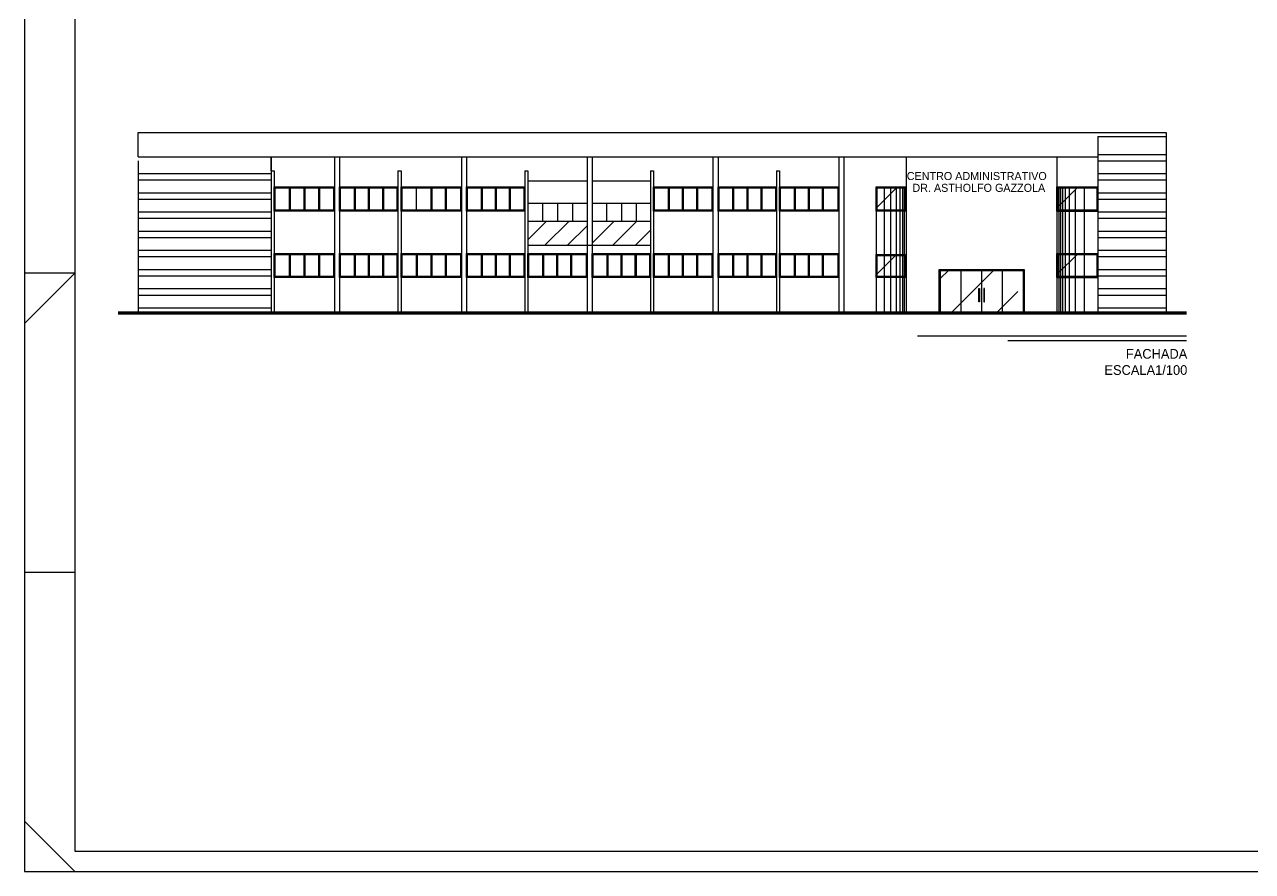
# Model space of a CAD drawing. Header units: inches. Extents: x 1211 to 1586, y 4594 to 4984.
# Drawn here: x 1416.6 to 1477.6, y 4703.2 to 4745.2 of the extents above; entities that cross this region are included whole.
import ezdxf

# ---------------------------------------------------------------- set-up
doc = ezdxf.new("R2010")
doc.units = ezdxf.units.IN
doc.header["$MEASUREMENT"] = 0
for name, color, linetype in [('.5', 5, 'Continuous'), ('0.1', 1, 'Continuous'), ('0.4', 8, 'Continuous'), ('0.8', 8, 'Continuous'), ('02', 2, 'Continuous'), ('1', 1, 'Continuous'), ('COTAS', 8, 'Continuous'), ('S2MARGF', 4, 'Continuous'), ('S2MARGG', 13, 'Continuous')]:
    doc.layers.add(name, color=color, linetype=linetype)
pattern_1 = [(0, (-820.2088, 4298.7131), (3e-16, 0.9525), []), (0, (-819.8913, 4298.3956), (3e-16, 0.9525), [])]
pattern_2 = [(45, (-820.2088, 4299.113), (-2.245064, 2.245064), []), (45, (-817.9637, 4299.113), (-2.245064, 2.245064), [3.96875, -0.79375, 0, -0.79375])]
pattern_3 = [(45, (-820.2088, 4302.413), (-2.245064, 2.245064), []), (45, (-817.9637, 4302.413), (-2.245064, 2.245064), [3.96875, -0.79375, 0, -0.79375])]

msp = doc.modelspace()

# ---------------------------------------------------------------- hatches: boundary and pattern name
at = {"layer": '0.4'}
h = msp.add_hatch(dxfattribs=at)
h.set_pattern_fill('ANSI32', color=256, scale=0.1, angle=315)
h.set_pattern_definition(pattern_1)
h.paths.add_polyline_path([(1469.9323, 4733.8532), (1469.9323, 4730.9532), (1473.3323, 4730.9532), (1473.3323, 4734.0532), (1473.3323, 4739.2532), (1469.9323, 4739.2532)])
h = msp.add_hatch(dxfattribs=at)
h.set_pattern_fill('ANSI32', color=256, scale=0.1, angle=315)
h.set_pattern_definition(pattern_1)
h.paths.add_polyline_path([(1428.8623, 4737.7532), (1428.8623, 4738.2532), (1422.2623, 4738.2532), (1422.2623, 4733.8532), (1422.2623, 4730.9532), (1428.8623, 4730.9532), (1428.8623, 4734.0532)])
at = {"layer": '0.8'}
h = msp.add_hatch(dxfattribs=at)
h.set_pattern_fill('ANSI35', color=256, scale=0.5)
h.set_pattern_definition(pattern_3)
h.paths.add_polyline_path([(1460.3623, 4737.1032), (1458.9623, 4737.1032), (1458.9623, 4736.0032), (1460.3623, 4736.0032)])
h = msp.add_hatch(dxfattribs=at)
h.set_pattern_fill('ANSI35', color=256, scale=0.5)
h.set_pattern_definition(pattern_3)
h.paths.add_polyline_path([(1467.9871, 4737.3032), (1467.9523, 4737.3032), (1467.9523, 4736.0032), (1467.9871, 4736.0032)])
h.paths.add_polyline_path([(1468.0743, 4737.3032), (1467.9871, 4737.3032), (1467.9871, 4736.0032), (1468.0743, 4736.0032)])
h.paths.add_polyline_path([(1468.1692, 4737.3032), (1468.0743, 4737.3032), (1468.0743, 4736.0032), (1468.1692, 4736.0032)])
h.paths.add_polyline_path([(1468.3051, 4737.3032), (1468.1692, 4737.3032), (1468.1692, 4736.0032), (1468.3051, 4736.0032)])
h.paths.add_polyline_path([(1468.5001, 4737.3032), (1468.3051, 4737.3032), (1468.3051, 4736.0032), (1468.5001, 4736.0032)])
h.paths.add_polyline_path([(1468.8053, 4737.3032), (1468.5001, 4737.3032), (1468.5001, 4736.0032), (1468.8053, 4736.0032)])
h.paths.add_polyline_path([(1469.8823, 4737.3032), (1469.2568, 4737.3032), (1469.2568, 4736.0032), (1469.8823, 4736.0032)])
h.paths.add_polyline_path([(1469.2568, 4737.1032), (1468.8053, 4737.1032), (1468.8053, 4736.0032), (1469.2568, 4736.0032)])
h = msp.add_hatch(dxfattribs=at)
h.set_pattern_fill('ANSI35', color=256, scale=0.5)
h.set_pattern_definition(pattern_2)
h.paths.add_polyline_path([(1467.9871, 4734.0032), (1467.9523, 4734.0032), (1467.9523, 4732.7032), (1467.9871, 4732.7032)])
h.paths.add_polyline_path([(1468.0743, 4734.0032), (1467.9871, 4734.0032), (1467.9871, 4732.7032), (1468.0743, 4732.7032)])
h.paths.add_polyline_path([(1468.1692, 4734.0032), (1468.0743, 4734.0032), (1468.0743, 4732.7032), (1468.1692, 4732.7032)])
h.paths.add_polyline_path([(1468.3051, 4734.0032), (1468.1692, 4734.0032), (1468.1692, 4732.7032), (1468.3051, 4732.7032)])
h.paths.add_polyline_path([(1468.5001, 4734.0032), (1468.3051, 4734.0032), (1468.3051, 4732.7032), (1468.5001, 4732.7032)])
h.paths.add_polyline_path([(1468.8053, 4734.0032), (1468.5001, 4734.0032), (1468.5001, 4732.7032), (1468.8053, 4732.7032)])
h.paths.add_polyline_path([(1469.8823, 4734.0032), (1469.2568, 4734.0032), (1469.2568, 4732.7032), (1469.8823, 4732.7032)])
h.paths.add_polyline_path([(1469.2568, 4733.8032), (1468.8053, 4733.8032), (1468.8053, 4732.7032), (1469.2568, 4732.7032)])
h = msp.add_hatch(dxfattribs=at)
h.set_pattern_fill('ANSI35', color=256, scale=0.5)
h.set_pattern_definition(pattern_2)
h.paths.add_polyline_path([(1460.3623, 4733.7532), (1458.9623, 4733.7532), (1458.9623, 4732.7032), (1460.3623, 4732.7032)])
h = msp.add_hatch(dxfattribs=at)
h.set_pattern_fill('ANSI35', color=256, scale=0.5)
h.set_pattern_definition([(45, (-819.5226, 4298.663), (-2.245064, 2.245064), []), (45, (-817.2775, 4298.663), (-2.245064, 2.245064), [3.96875, -0.79375, 0, -0.79375])])
h.paths.add_polyline_path([(1463.1277, 4733.0032), (1462.0985, 4733.0032), (1462.0985, 4730.9032), (1463.1277, 4730.9032)])
h.paths.add_polyline_path([(1464.1569, 4733.0032), (1463.1277, 4733.0032), (1463.1277, 4730.9032), (1464.1569, 4730.9032)])
h.paths.add_polyline_path([(1464.0193, 4732.115), (1464.0479, 4732.115), (1464.0479, 4731.4531), (1464.0193, 4731.4531)], flags=16)
h.paths.add_polyline_path([(1465.1862, 4733.0032), (1464.1569, 4733.0032), (1464.1569, 4730.9032), (1465.1862, 4730.9032)])
h.paths.add_polyline_path([(1464.2946, 4731.4531), (1464.266, 4731.4531), (1464.266, 4732.115), (1464.2946, 4732.115)], flags=16)
h.paths.add_polyline_path([(1466.2154, 4733.0032), (1465.1862, 4733.0032), (1465.1862, 4730.9032), (1466.2154, 4730.9032)])
at = {"layer": 'COTAS'}
h = msp.add_hatch(dxfattribs=at)
h.set_pattern_fill('ANSI31', color=256, scale=0.25, style=0)
h.set_pattern_definition([(45, (-1196.698, 3802.4613), (-0.561266, 0.561266), [])])
h.paths.add_polyline_path([(1436.1311, 4772.3434), (1432.8626, 4772.3434), (1432.8626, 4769.8165), (1436.1311, 4769.8165)])
h.paths.add_polyline_path([(1432.5626, 4772.3434), (1429.2941, 4772.3434), (1429.2941, 4769.8165), (1432.5626, 4769.8165)])
h.paths.add_polyline_path([(1444.5623, 4735.4532), (1441.6123, 4735.4532), (1441.6123, 4734.2532), (1444.5623, 4734.2532)])
h.paths.add_polyline_path([(1447.7123, 4735.4532), (1444.8123, 4735.4532), (1444.8123, 4734.2532), (1447.7123, 4734.2532)])
h.paths.add_polyline_path([(1452.0572, 4774.8165), (1449.1572, 4774.8165), (1449.1572, 4773.6165), (1452.0572, 4773.6165)])
h.paths.add_polyline_path([(1455.2572, 4774.8165), (1452.3072, 4774.8165), (1452.3072, 4773.6165), (1455.2572, 4773.6165)])

# ---------------------------------------------------------------- linework, layer by layer
at = {"layer": '.5'}
for p, q in [((1469.9323, 4739.6532, 0), (1473.3323, 4739.6532, 0)), ((1469.9323, 4739.6532, 0), (1469.9323, 4733.8532, 0)), ((1473.3323, 4739.6532, 0), (1473.3323, 4733.8532, 0)), ((1422.2623, 4738.6532, 0), (1469.9323, 4738.6532, 0)), ((1422.2623, 4738.4532, 0), (1422.2623, 4733.8532, 0)), ((1428.8623, 4738.6532, 0), (1428.8623, 4733.8532, 0)), ((1428.8623, 4737.9532, 0), (1428.8623, 4738.6532, 0)), ((1460.4123, 4738.6532, 0), (1460.4123, 4733.8532, 0)), ((1467.9023, 4738.6532, 0), (1467.9023, 4733.8532, 0)), ((1428.8623, 4737.9532, 0), (1429.0123, 4737.9532, 0)), ((1429.0123, 4737.9532, 0), (1429.0123, 4733.8532, 0)), ((1435.1623, 4737.9532, 0), (1435.1623, 4733.8532, 0)), ((1435.1623, 4737.9532, 0), (1435.3123, 4737.9532, 0)), ((1435.3123, 4737.9532, 0), (1435.3123, 4733.8532, 0)), ((1441.4623, 4737.9532, 0), (1441.4623, 4733.8532, 0)), ((1441.4623, 4737.9532, 0), (1441.6123, 4737.9532, 0)), ((1441.6123, 4737.9532, 0), (1441.6123, 4733.8532, 0)), ((1447.7123, 4737.9532, 0), (1447.7123, 4733.8532, 0)), ((1447.7123, 4737.9532, 0), (1447.8623, 4737.9532, 0)), ((1447.8623, 4737.9532, 0), (1447.8623, 4733.8532, 0)), ((1453.9623, 4737.9532, 0), (1453.9623, 4733.8532, 0)), ((1453.9623, 4737.9532, 0), (1454.1123, 4737.9532, 0)), ((1454.1123, 4737.9532, 0), (1454.1123, 4733.8532, 0)), ((1441.6123, 4737.4532, 0), (1444.5623, 4737.4532, 0)), ((1444.8123, 4737.4532, 0), (1447.7123, 4737.4532, 0)), ((1458.9123, 4737.1532, 0), (1460.4123, 4737.1532, 0)), ((1467.9023, 4737.1532, 0), (1469.9323, 4737.1532, 0)), ((1458.9123, 4736.7532, 0), (1458.9123, 4733.8532, 0)), ((1441.6123, 4735.4532, 0), (1444.5623, 4735.4532, 0)), ((1444.8123, 4735.4532, 0), (1447.7123, 4735.4532, 0)), ((1422.2623, 4734.0532, 0), (1422.2623, 4730.9532, 0)), ((1428.8623, 4734.0532, 0), (1428.8623, 4730.9532, 0)), ((1429.0123, 4734.0532, 0), (1429.0123, 4730.9532, 0)), ((1435.1623, 4734.0532, 0), (1435.1623, 4730.9532, 0)), ((1435.3123, 4734.0532, 0), (1435.3123, 4730.9532, 0)), ((1441.4623, 4734.0532, 0), (1441.4623, 4730.9532, 0)), ((1441.6123, 4734.2532, 0), (1447.7123, 4734.2532, 0)), ((1441.6123, 4734.0532, 0), (1441.6123, 4730.9532, 0)), ((1447.7123, 4734.0532, 0), (1447.7123, 4730.9532, 0)), ((1447.8623, 4734.0532, 0), (1447.8623, 4730.9532, 0)), ((1453.9623, 4734.0532, 0), (1453.9623, 4730.9532, 0)), ((1454.1123, 4734.0532, 0), (1454.1123, 4730.9532, 0)), ((1458.9123, 4734.0532, 0), (1458.9123, 4730.9532, 0)), ((1460.4123, 4734.0532, 0), (1460.4123, 4730.9532, 0)), ((1467.9023, 4734.0532, 0), (1467.9023, 4730.9532, 0)), ((1469.9323, 4734.0532, 0), (1469.9323, 4730.9532, 0)), ((1473.3323, 4734.0532, 0), (1473.3323, 4730.9532, 0)), ((1421.2623, 4730.9532, 0), (1474.3323, 4730.9532, 0))]:
    msp.add_line(p, q, dxfattribs=at)
for p, q in [((1421.2623, 4730.9032, 0), (1474.3323, 4730.9032, 0)), ((1421.2623, 4730.8532, 0), (1474.3323, 4730.8532, 0))]:
    msp.add_line(p, q)
at = {"layer": '0.1'}
for p, q in [((1429.0123, 4737.1532, 0), (1432.0123, 4737.1532, 0)), ((1429.0123, 4735.9532, 0), (1429.0123, 4737.1532, 0)), ((1429.0623, 4736.0032, 0), (1429.0623, 4737.1032, 0)), ((1429.0623, 4737.1032, 0), (1429.7623, 4737.1032, 0)), ((1429.7623, 4737.1032, 0), (1429.7623, 4736.0032, 0)), ((1429.8123, 4737.1032, 0), (1429.8123, 4736.0032, 0)), ((1430.4873, 4737.1032, 0), (1430.4873, 4736.0032, 0)), ((1430.5373, 4737.1032, 0), (1430.5373, 4736.0032, 0)), ((1431.2123, 4737.1032, 0), (1431.2123, 4736.0032, 0)), ((1431.2623, 4737.1032, 0), (1431.9623, 4737.1032, 0)), ((1431.2623, 4737.1032, 0), (1431.2623, 4736.0032, 0)), ((1431.9623, 4737.1032, 0), (1431.9623, 4736.0032, 0)), ((1432.0123, 4737.1532, 0), (1432.0123, 4735.9532, 0)), ((1432.2623, 4737.1532, 0), (1435.1623, 4737.1532, 0)), ((1432.2623, 4735.9532, 0), (1432.2623, 4737.1532, 0)), ((1432.3123, 4736.0032, 0), (1432.3123, 4737.1032, 0)), ((1432.3123, 4737.1032, 0), (1432.9873, 4737.1032, 0)), ((1432.9873, 4737.1073, 0), (1432.9873, 4736.0032, 0)), ((1433.0373, 4737.1032, 0), (1433.0373, 4736.0032, 0)), ((1433.6873, 4737.1032, 0), (1433.6873, 4736.0032, 0)), ((1433.7373, 4737.1032, 0), (1433.7373, 4736.0032, 0)), ((1434.3873, 4737.1032, 0), (1434.3873, 4736.0032, 0)), ((1434.4373, 4737.1032, 0), (1435.1123, 4737.1032, 0)), ((1434.4373, 4737.1032, 0), (1434.4373, 4736.0032, 0)), ((1435.1123, 4737.1032, 0), (1435.1123, 4736.0032, 0)), ((1435.1623, 4737.1532, 0), (1435.1623, 4735.9532, 0)), ((1435.3123, 4737.1532, 0), (1438.3123, 4737.1532, 0)), ((1435.3123, 4735.9532, 0), (1435.3123, 4737.1532, 0)), ((1435.3623, 4736.0032, 0), (1435.3623, 4737.1032, 0)), ((1435.3623, 4737.1032, 0), (1436.0623, 4737.1032, 0)), ((1436.0623, 4737.1032, 0), (1436.0623, 4736.0032, 0)), ((1436.7873, 4737.1032, 0), (1436.7873, 4736.0032, 0)), ((1436.8373, 4737.1032, 0), (1436.8373, 4736.0032, 0)), ((1437.5123, 4737.1032, 0), (1437.5123, 4736.0032, 0)), ((1437.5623, 4737.1032, 0), (1438.2623, 4737.1032, 0)), ((1437.5623, 4737.1032, 0), (1437.5623, 4736.0032, 0)), ((1438.2623, 4737.1032, 0), (1438.2623, 4736.0032, 0)), ((1438.3123, 4737.1532, 0), (1438.3123, 4735.9532, 0)), ((1438.5623, 4737.1532, 0), (1441.4623, 4737.1532, 0)), ((1438.5623, 4735.9532, 0), (1438.5623, 4737.1532, 0)), ((1438.6123, 4736.0032, 0), (1438.6123, 4737.1032, 0)), ((1438.6123, 4737.1032, 0), (1439.2873, 4737.1032, 0)), ((1439.2873, 4737.1032, 0), (1439.2873, 4736.0032, 0)), ((1439.3373, 4737.1032, 0), (1439.3373, 4736.0032, 0)), ((1439.9873, 4737.1032, 0), (1439.9873, 4736.0032, 0)), ((1440.0373, 4737.1032, 0), (1440.0373, 4736.0032, 0)), ((1440.6873, 4737.1032, 0), (1440.6873, 4736.0032, 0)), ((1440.7373, 4737.1032, 0), (1441.4123, 4737.1032, 0)), ((1440.7373, 4737.1032, 0), (1440.7373, 4736.0032, 0)), ((1441.4123, 4737.1032, 0), (1441.4123, 4736.0032, 0)), ((1441.4623, 4737.1532, 0), (1441.4623, 4735.9532, 0)), ((1447.8623, 4737.1532, 0), (1450.8123, 4737.1532, 0)), ((1447.8623, 4735.9532, 0), (1447.8623, 4737.1532, 0)), ((1447.9123, 4736.0032, 0), (1447.9123, 4737.1032, 0)), ((1447.9123, 4737.1032, 0), (1448.5873, 4737.1032, 0)), ((1448.5873, 4737.1073, 0), (1448.5873, 4736.0032, 0)), ((1448.6373, 4737.1032, 0), (1448.6373, 4736.0032, 0)), ((1449.2873, 4737.1032, 0), (1449.2873, 4736.0032, 0)), ((1449.3373, 4737.1032, 0), (1449.3373, 4736.0032, 0)), ((1449.9873, 4737.1032, 0), (1449.9873, 4736.0032, 0)), ((1450.0373, 4737.1032, 0), (1450.7623, 4737.1032, 0)), ((1450.0373, 4737.1032, 0), (1450.0373, 4736.0032, 0)), ((1450.7623, 4737.1032, 0), (1450.7623, 4736.0032, 0)), ((1450.8123, 4737.1532, 0), (1450.8123, 4735.9532, 0)), ((1451.0623, 4737.1532, 0), (1453.9623, 4737.1532, 0)), ((1451.0623, 4735.9532, 0), (1451.0623, 4737.1532, 0)), ((1451.1123, 4736.0032, 0), (1451.1123, 4737.1032, 0)), ((1451.1123, 4737.1032, 0), (1451.7873, 4737.1032, 0)), ((1451.7873, 4737.1073, 0), (1451.7873, 4736.0032, 0)), ((1451.8373, 4737.1032, 0), (1451.8373, 4736.0032, 0)), ((1452.4873, 4737.1032, 0), (1452.4873, 4736.0032, 0)), ((1452.5373, 4737.1032, 0), (1452.5373, 4736.0032, 0)), ((1453.1873, 4737.1032, 0), (1453.1873, 4736.0032, 0)), ((1453.2373, 4737.1032, 0), (1453.9123, 4737.1032, 0)), ((1453.2373, 4737.1032, 0), (1453.2373, 4736.0032, 0)), ((1453.9123, 4737.1032, 0), (1453.9123, 4736.0032, 0)), ((1453.9623, 4737.1532, 0), (1453.9623, 4735.9532, 0)), ((1454.1123, 4737.1532, 0), (1457.0623, 4737.1532, 0)), ((1454.1123, 4735.9532, 0), (1454.1123, 4737.1532, 0)), ((1454.1623, 4736.0032, 0), (1454.1623, 4737.1032, 0)), ((1454.1623, 4737.1032, 0), (1454.8373, 4737.1032, 0)), ((1454.8373, 4737.1073, 0), (1454.8373, 4736.0032, 0)), ((1454.8873, 4737.1032, 0), (1454.8873, 4736.0032, 0)), ((1455.5373, 4737.1032, 0), (1455.5373, 4736.0032, 0)), ((1455.5873, 4737.1032, 0), (1455.5873, 4736.0032, 0)), ((1456.2373, 4737.1032, 0), (1456.2373, 4736.0032, 0)), ((1456.2873, 4737.1032, 0), (1457.0123, 4737.1032, 0)), ((1456.2873, 4737.1032, 0), (1456.2873, 4736.0032, 0)), ((1457.0123, 4737.1032, 0), (1457.0123, 4736.0032, 0)), ((1457.0623, 4737.1532, 0), (1457.0623, 4735.9532, 0)), ((1458.9123, 4737.1532, 0), (1460.4123, 4737.1532, 0)), ((1458.9123, 4735.9532, 0), (1458.9123, 4737.1532, 0)), ((1458.9623, 4737.1032, 0), (1460.3623, 4737.1032, 0)), ((1458.9623, 4736.0032, 0), (1458.9623, 4737.1032, 0)), ((1460.3623, 4737.1032, 0), (1460.3623, 4736.0032, 0)), ((1460.4123, 4737.1532, 0), (1460.4123, 4735.9532, 0)), ((1467.9023, 4737.1532, 0), (1469.9323, 4737.1532, 0)), ((1467.9023, 4737.1532, 0), (1469.9323, 4737.1532, 0)), ((1467.9023, 4735.9532, 0), (1467.9023, 4737.1532, 0)), ((1467.9523, 4737.1032, 0), (1469.8823, 4737.1032, 0)), ((1467.9523, 4736.0032, 0), (1467.9523, 4737.1032, 0)), ((1469.8823, 4737.1032, 0), (1469.8823, 4736.0032, 0)), ((1469.9323, 4737.1532, 0), (1469.9323, 4735.9532, 0)), ((1441.6123, 4736.3532, 0), (1444.5623, 4736.3532, 0)), ((1442.3473, 4736.3532, 0), (1442.3473, 4735.4532, 0)), ((1443.0873, 4736.3532, 0), (1443.0873, 4735.4532, 0)), ((1443.8273, 4736.3532, 0), (1443.8273, 4735.4532, 0)), ((1444.8123, 4736.3532, 0), (1447.7123, 4736.3532, 0)), ((1445.5223, 4736.3532, 0), (1445.5223, 4735.4532)), ((1446.2623, 4736.3532, 0), (1446.2623, 4735.4532)), ((1447.0023, 4736.3532, 0), (1447.0023, 4735.4532)), ((1432.0123, 4735.9532, 0), (1429.0123, 4735.9532, 0)), ((1429.7623, 4736.0032, 0), (1429.0623, 4736.0032, 0)), ((1431.9623, 4736.0032, 0), (1431.2623, 4736.0032, 0)), ((1435.1623, 4735.9532, 0), (1432.2623, 4735.9532, 0)), ((1432.9873, 4736.0032, 0), (1432.3123, 4736.0032, 0)), ((1435.1123, 4736.0032, 0), (1434.4373, 4736.0032, 0)), ((1438.3123, 4735.9532, 0), (1435.3123, 4735.9532, 0)), ((1436.0623, 4736.0032, 0), (1435.3623, 4736.0032, 0)), ((1438.2623, 4736.0032, 0), (1437.5623, 4736.0032, 0)), ((1441.4623, 4735.9532, 0), (1438.5623, 4735.9532, 0)), ((1439.2873, 4736.0032, 0), (1438.6123, 4736.0032, 0)), ((1441.4123, 4736.0032, 0), (1440.7373, 4736.0032, 0)), ((1450.8123, 4735.9532, 0), (1447.8623, 4735.9532, 0)), ((1448.5873, 4736.0032, 0), (1447.9123, 4736.0032, 0)), ((1450.7623, 4736.0032, 0), (1450.0373, 4736.0032, 0)), ((1453.9623, 4735.9532, 0), (1451.0623, 4735.9532, 0)), ((1451.7873, 4736.0032, 0), (1451.1123, 4736.0032, 0)), ((1453.9123, 4736.0032, 0), (1453.2373, 4736.0032, 0)), ((1457.0623, 4735.9532, 0), (1454.1123, 4735.9532, 0)), ((1454.8373, 4736.0032, 0), (1454.1623, 4736.0032, 0)), ((1457.0123, 4736.0032, 0), (1456.2873, 4736.0032, 0)), ((1460.4123, 4735.9532, 0), (1458.9123, 4735.9532, 0)), ((1460.3623, 4736.0032, 0), (1458.9623, 4736.0032, 0)), ((1467.9023, 4735.9532, 0), (1469.9323, 4735.9532, 0)), ((1469.9323, 4735.9532, 0), (1467.9023, 4735.9532, 0)), ((1469.8823, 4736.0032, 0), (1467.9523, 4736.0032, 0)), ((1429.0123, 4733.8532, 0), (1432.0123, 4733.8532, 0)), ((1429.0123, 4732.6532, 0), (1429.0123, 4733.8532, 0)), ((1429.0623, 4732.7032, 0), (1429.0623, 4733.8032, 0)), ((1429.0623, 4733.8032, 0), (1429.7623, 4733.8032, 0)), ((1429.7623, 4733.8032, 0), (1429.7623, 4732.7032, 0)), ((1429.8123, 4733.8032, 0), (1429.8123, 4732.7032, 0)), ((1430.4873, 4733.8032, 0), (1430.4873, 4732.7032, 0)), ((1430.5373, 4733.8032, 0), (1430.5373, 4732.7032, 0)), ((1431.2123, 4733.8032, 0), (1431.2123, 4732.7032, 0)), ((1431.2623, 4733.8032, 0), (1431.9623, 4733.8032, 0)), ((1431.2623, 4733.8032, 0), (1431.2623, 4732.7032, 0)), ((1431.9623, 4733.8032, 0), (1431.9623, 4732.7032, 0)), ((1432.0123, 4733.8532, 0), (1432.0123, 4732.6532, 0)), ((1432.2623, 4733.8532, 0), (1435.1623, 4733.8532, 0)), ((1432.2623, 4732.6532, 0), (1432.2623, 4733.8532, 0)), ((1432.3123, 4732.7032, 0), (1432.3123, 4733.8032, 0)), ((1432.3123, 4733.8032, 0), (1432.9873, 4733.8032, 0)), ((1432.9873, 4733.8073, 0), (1432.9873, 4732.7032, 0)), ((1433.0373, 4733.8032, 0), (1433.0373, 4732.7032, 0)), ((1433.6873, 4733.8032, 0), (1433.6873, 4732.7032, 0)), ((1433.7373, 4733.8032, 0), (1433.7373, 4732.7032, 0)), ((1434.3873, 4733.8032, 0), (1434.3873, 4732.7032, 0)), ((1434.4373, 4733.8032, 0), (1435.1123, 4733.8032, 0)), ((1434.4373, 4733.8032, 0), (1434.4373, 4732.7032, 0)), ((1435.1123, 4733.8032, 0), (1435.1123, 4732.7032, 0)), ((1435.1623, 4733.8532, 0), (1435.1623, 4732.6532, 0)), ((1435.3123, 4733.8532, 0), (1438.3123, 4733.8532, 0)), ((1435.3123, 4732.6532, 0), (1435.3123, 4733.8532, 0)), ((1435.3623, 4732.7032, 0), (1435.3623, 4733.8032, 0)), ((1435.3623, 4733.8032, 0), (1436.0623, 4733.8032, 0)), ((1436.0623, 4733.8032, 0), (1436.0623, 4732.7032, 0)), ((1436.1123, 4733.8032, 0), (1436.1123, 4732.7032, 0)), ((1436.7873, 4733.8032, 0), (1436.7873, 4732.7032, 0)), ((1436.8373, 4733.8032, 0), (1436.8373, 4732.7032, 0)), ((1437.5123, 4733.8032, 0), (1437.5123, 4732.7032, 0)), ((1437.5623, 4733.8032, 0), (1438.2623, 4733.8032, 0)), ((1437.5623, 4733.8032, 0), (1437.5623, 4732.7032, 0)), ((1438.2623, 4733.8032, 0), (1438.2623, 4732.7032, 0)), ((1438.3123, 4733.8532, 0), (1438.3123, 4732.6532, 0)), ((1438.5623, 4733.8532, 0), (1441.4623, 4733.8532, 0)), ((1438.5623, 4732.6532, 0), (1438.5623, 4733.8532, 0)), ((1438.6123, 4732.7032, 0), (1438.6123, 4733.8032, 0)), ((1438.6123, 4733.8032, 0), (1439.2873, 4733.8032, 0)), ((1439.2873, 4733.8073, 0), (1439.2873, 4732.7032, 0)), ((1439.3373, 4733.8032, 0), (1439.3373, 4732.7032, 0)), ((1439.9873, 4733.8032, 0), (1439.9873, 4732.7032, 0)), ((1440.0373, 4733.8032, 0), (1440.0373, 4732.7032, 0)), ((1440.6873, 4733.8032, 0), (1440.6873, 4732.7032, 0)), ((1440.7373, 4733.8032, 0), (1441.4123, 4733.8032, 0)), ((1440.7373, 4733.8032, 0), (1440.7373, 4732.7032, 0)), ((1441.4123, 4733.8032, 0), (1441.4123, 4732.7032, 0)), ((1441.4623, 4733.8532, 0), (1441.4623, 4732.6532, 0)), ((1441.6123, 4733.8532, 0), (1444.5623, 4733.8532, 0)), ((1441.6123, 4732.6532, 0), (1441.6123, 4733.8532, 0)), ((1441.6623, 4732.7032, 0), (1441.6623, 4733.8032, 0)), ((1441.6623, 4733.8032, 0), (1442.3373, 4733.8032, 0)), ((1442.3373, 4733.8073, 0), (1442.3373, 4732.7032, 0)), ((1442.3873, 4733.8032, 0), (1442.3873, 4732.7032, 0)), ((1443.0373, 4733.8032, 0), (1443.0373, 4732.7032, 0)), ((1443.0873, 4733.8032, 0), (1443.0873, 4732.7032, 0)), ((1443.7373, 4733.8032, 0), (1443.7373, 4732.7032, 0)), ((1443.7873, 4733.8032, 0), (1444.5123, 4733.8032, 0)), ((1443.7873, 4733.8032, 0), (1443.7873, 4732.7032, 0)), ((1444.5123, 4733.8032, 0), (1444.5123, 4732.7032, 0)), ((1444.5623, 4733.8532, 0), (1444.5623, 4732.6532, 0)), ((1444.8123, 4733.8532, 0), (1447.7123, 4733.8532, 0)), ((1444.8123, 4732.6532, 0), (1444.8123, 4733.8532, 0)), ((1444.8623, 4732.7032, 0), (1444.8623, 4733.8032, 0)), ((1444.8623, 4733.8032, 0), (1445.5373, 4733.8032, 0)), ((1445.5373, 4733.8073, 0), (1445.5373, 4732.7032, 0)), ((1445.5873, 4733.8032, 0), (1445.5873, 4732.7032, 0)), ((1446.2373, 4733.8032, 0), (1446.2373, 4732.7032, 0)), ((1446.2873, 4733.8032, 0), (1446.2873, 4732.7032, 0)), ((1446.9373, 4733.8032, 0), (1446.9373, 4732.7032, 0)), ((1446.9873, 4733.8032, 0), (1447.6623, 4733.8032, 0)), ((1446.9873, 4733.8032, 0), (1446.9873, 4732.7032, 0)), ((1447.6623, 4733.8032, 0), (1447.6623, 4732.7032, 0)), ((1447.7123, 4733.8532, 0), (1447.7123, 4732.6532, 0)), ((1447.8623, 4733.8532, 0), (1450.8123, 4733.8532, 0)), ((1447.8623, 4732.6532, 0), (1447.8623, 4733.8532, 0)), ((1447.9123, 4732.7032, 0), (1447.9123, 4733.8032, 0)), ((1447.9123, 4733.8032, 0), (1448.5873, 4733.8032, 0)), ((1448.5873, 4733.8073, 0), (1448.5873, 4732.7032, 0)), ((1448.6373, 4733.8032, 0), (1448.6373, 4732.7032, 0)), ((1449.2873, 4733.8032, 0), (1449.2873, 4732.7032, 0)), ((1449.3373, 4733.8032, 0), (1449.3373, 4732.7032, 0)), ((1449.9873, 4733.8032, 0), (1449.9873, 4732.7032, 0)), ((1450.0373, 4733.8032, 0), (1450.7623, 4733.8032, 0)), ((1450.0373, 4733.8032, 0), (1450.0373, 4732.7032, 0)), ((1450.7623, 4733.8032, 0), (1450.7623, 4732.7032, 0)), ((1450.8123, 4733.8532, 0), (1450.8123, 4732.6532, 0)), ((1451.0623, 4733.8532, 0), (1453.9623, 4733.8532, 0)), ((1451.0623, 4732.6532, 0), (1451.0623, 4733.8532, 0)), ((1451.1123, 4732.7032, 0), (1451.1123, 4733.8032, 0)), ((1451.1123, 4733.8032, 0), (1451.7873, 4733.8032, 0)), ((1451.7873, 4733.8073, 0), (1451.7873, 4732.7032, 0)), ((1451.8373, 4733.8032, 0), (1451.8373, 4732.7032, 0)), ((1452.4873, 4733.8032, 0), (1452.4873, 4732.7032, 0)), ((1452.5373, 4733.8032, 0), (1452.5373, 4732.7032, 0)), ((1453.1873, 4733.8032, 0), (1453.1873, 4732.7032, 0)), ((1453.2373, 4733.8032, 0), (1453.9123, 4733.8032, 0)), ((1453.2373, 4733.8032, 0), (1453.2373, 4732.7032, 0)), ((1453.9123, 4733.8032, 0), (1453.9123, 4732.7032, 0)), ((1453.9623, 4733.8532, 0), (1453.9623, 4732.6532, 0)), ((1454.1123, 4733.8532, 0), (1457.0623, 4733.8532, 0)), ((1454.1123, 4732.6532, 0), (1454.1123, 4733.8532, 0)), ((1454.1623, 4732.7032, 0), (1454.1623, 4733.8032, 0)), ((1454.1623, 4733.8032, 0), (1454.8373, 4733.8032, 0)), ((1454.8373, 4733.8073, 0), (1454.8373, 4732.7032, 0)), ((1454.8873, 4733.8032, 0), (1454.8873, 4732.7032, 0)), ((1455.5373, 4733.8032, 0), (1455.5373, 4732.7032, 0)), ((1455.5873, 4733.8032, 0), (1455.5873, 4732.7032, 0)), ((1456.2373, 4733.8032, 0), (1456.2373, 4732.7032, 0)), ((1456.2873, 4733.8032, 0), (1457.0123, 4733.8032, 0)), ((1456.2873, 4733.8032, 0), (1456.2873, 4732.7032, 0)), ((1457.0123, 4733.8032, 0), (1457.0123, 4732.7032, 0)), ((1457.0623, 4733.8532, 0), (1457.0623, 4732.6532, 0)), ((1458.9123, 4733.8032, 0), (1460.4123, 4733.8032, 0)), ((1458.9123, 4732.6532, 0), (1458.9123, 4733.8032, 0)), ((1460.4123, 4733.8032, 0), (1460.4123, 4732.6532, 0)), ((1467.9023, 4733.8532, 0), (1469.9323, 4733.8532, 0)), ((1467.9023, 4733.8532, 0), (1469.9323, 4733.8532, 0)), ((1467.9023, 4732.6532, 0), (1467.9023, 4733.8532, 0)), ((1467.9523, 4733.8032, 0), (1469.8823, 4733.8032, 0)), ((1467.9523, 4732.7032, 0), (1467.9523, 4733.8032, 0)), ((1469.8823, 4733.8032, 0), (1469.8823, 4732.7032, 0)), ((1469.9323, 4733.8881, 0), (1469.9323, 4732.6532, 0)), ((1458.9623, 4733.7532, 0), (1460.3623, 4733.7532, 0)), ((1458.9623, 4732.7032, 0), (1458.9623, 4733.7532, 0)), ((1460.3623, 4733.7532, 0), (1460.3623, 4732.7032, 0)), ((1432.0123, 4732.6532, 0), (1429.0123, 4732.6532, 0)), ((1429.7623, 4732.7032, 0), (1429.0623, 4732.7032, 0)), ((1431.9623, 4732.7032, 0), (1431.2623, 4732.7032, 0)), ((1435.1623, 4732.6532, 0), (1432.2623, 4732.6532, 0)), ((1432.9873, 4732.7032, 0), (1432.3123, 4732.7032, 0)), ((1435.1123, 4732.7032, 0), (1434.4373, 4732.7032, 0)), ((1438.3123, 4732.6532, 0), (1435.3123, 4732.6532, 0)), ((1436.0623, 4732.7032, 0), (1435.3623, 4732.7032, 0)), ((1438.2623, 4732.7032, 0), (1437.5623, 4732.7032, 0)), ((1441.4623, 4732.6532, 0), (1438.5623, 4732.6532, 0)), ((1439.2873, 4732.7032, 0), (1438.6123, 4732.7032, 0)), ((1441.4123, 4732.7032, 0), (1440.7373, 4732.7032, 0)), ((1444.5623, 4732.6532, 0), (1441.6123, 4732.6532, 0)), ((1442.3373, 4732.7032, 0), (1441.6623, 4732.7032, 0)), ((1444.5123, 4732.7032, 0), (1443.7873, 4732.7032, 0)), ((1447.7123, 4732.6532, 0), (1444.8123, 4732.6532, 0)), ((1445.5373, 4732.7032, 0), (1444.8623, 4732.7032, 0)), ((1447.6623, 4732.7032, 0), (1446.9873, 4732.7032, 0)), ((1450.8123, 4732.6532, 0), (1447.8623, 4732.6532, 0)), ((1448.5873, 4732.7032, 0), (1447.9123, 4732.7032, 0)), ((1450.7623, 4732.7032, 0), (1450.0373, 4732.7032, 0)), ((1453.9623, 4732.6532, 0), (1451.0623, 4732.6532, 0)), ((1451.7873, 4732.7032, 0), (1451.1123, 4732.7032, 0)), ((1453.9123, 4732.7032, 0), (1453.2373, 4732.7032, 0)), ((1457.0623, 4732.6532, 0), (1454.1123, 4732.6532, 0)), ((1454.8373, 4732.7032, 0), (1454.1623, 4732.7032, 0)), ((1457.0123, 4732.7032, 0), (1456.2873, 4732.7032, 0)), ((1460.4123, 4732.6532, 0), (1458.9123, 4732.6532, 0)), ((1460.3623, 4732.7032, 0), (1458.9623, 4732.7032, 0)), ((1462.0985, 4733.0032, 0), (1466.2154, 4733.0032, 0)), ((1462.0985, 4733.0032, 0), (1462.0985, 4730.9032, 0)), ((1463.1277, 4733.0032, 0), (1463.1277, 4730.9032, 0)), ((1464.1569, 4733.0032, 0), (1464.1569, 4730.9032, 0)), ((1465.1862, 4733.0032, 0), (1465.1862, 4730.9032, 0)), ((1466.2154, 4733.0032, 0), (1466.2154, 4730.9032, 0)), ((1467.9023, 4732.6532, 0), (1469.9323, 4732.6532, 0)), ((1469.9323, 4732.6532, 0), (1467.9023, 4732.6532, 0)), ((1469.8823, 4732.7032, 0), (1467.9523, 4732.7032, 0))]:
    msp.add_line(p, q, dxfattribs=at)
at = {"layer": '0.1', "elevation": 0}
for points in [[(1429.8123, 4737.1032), (1430.4873, 4737.1032)], [(1430.5373, 4737.1032), (1431.2123, 4737.1032)], [(1433.0373, 4737.1032), (1433.6873, 4737.1032)], [(1433.7373, 4737.1032), (1434.3873, 4737.1032)], [(1436.1123, 4737.1032), (1436.7873, 4737.1032)], [(1436.8373, 4737.1032), (1437.5123, 4737.1032)], [(1439.3373, 4737.1032), (1439.9873, 4737.1032)], [(1440.0373, 4737.1032), (1440.6873, 4737.1032)], [(1448.6373, 4737.1032), (1449.2873, 4737.1032)], [(1449.3373, 4737.1032), (1449.9873, 4737.1032)], [(1451.8373, 4737.1032), (1452.4873, 4737.1032)], [(1452.5373, 4737.1032), (1453.1873, 4737.1032)], [(1454.8873, 4737.1032), (1455.5373, 4737.1032)], [(1455.5873, 4737.1032), (1456.2373, 4737.1032)], [(1430.4873, 4736.0032), (1429.8123, 4736.0032)], [(1431.2123, 4736.0032), (1430.5373, 4736.0032)], [(1433.6873, 4736.0032), (1433.0373, 4736.0032)], [(1434.3873, 4736.0032), (1433.7373, 4736.0032)], [(1436.7873, 4736.0032), (1436.1123, 4736.0032)], [(1437.5123, 4736.0032), (1436.8373, 4736.0032)], [(1439.9873, 4736.0032), (1439.3373, 4736.0032)], [(1440.6873, 4736.0032), (1440.0373, 4736.0032)], [(1449.2873, 4736.0032), (1448.6373, 4736.0032)], [(1449.9873, 4736.0032), (1449.3373, 4736.0032)], [(1452.4873, 4736.0032), (1451.8373, 4736.0032)], [(1453.1873, 4736.0032), (1452.5373, 4736.0032)], [(1455.5373, 4736.0032), (1454.8873, 4736.0032)], [(1456.2373, 4736.0032), (1455.5873, 4736.0032)], [(1429.8123, 4733.8032), (1430.4873, 4733.8032)], [(1430.5373, 4733.8032), (1431.2123, 4733.8032)], [(1433.0373, 4733.8032), (1433.6873, 4733.8032)], [(1433.7373, 4733.8032), (1434.3873, 4733.8032)], [(1436.1123, 4733.8032), (1436.7873, 4733.8032)], [(1436.8373, 4733.8032), (1437.5123, 4733.8032)], [(1439.3373, 4733.8032), (1439.9873, 4733.8032)], [(1440.0373, 4733.8032), (1440.6873, 4733.8032)], [(1442.3873, 4733.8032), (1443.0373, 4733.8032)], [(1443.0873, 4733.8032), (1443.7373, 4733.8032)], [(1445.5873, 4733.8032), (1446.2373, 4733.8032)], [(1446.2873, 4733.8032), (1446.9373, 4733.8032)], [(1448.6373, 4733.8032), (1449.2873, 4733.8032)], [(1449.3373, 4733.8032), (1449.9873, 4733.8032)], [(1451.8373, 4733.8032), (1452.4873, 4733.8032)], [(1452.5373, 4733.8032), (1453.1873, 4733.8032)], [(1454.8873, 4733.8032), (1455.5373, 4733.8032)], [(1455.5873, 4733.8032), (1456.2373, 4733.8032)], [(1430.4873, 4732.7032), (1429.8123, 4732.7032)], [(1431.2123, 4732.7032), (1430.5373, 4732.7032)], [(1433.6873, 4732.7032), (1433.0373, 4732.7032)], [(1434.3873, 4732.7032), (1433.7373, 4732.7032)], [(1436.7873, 4732.7032), (1436.1123, 4732.7032)], [(1437.5123, 4732.7032), (1436.8373, 4732.7032)], [(1439.9873, 4732.7032), (1439.3373, 4732.7032)], [(1440.6873, 4732.7032), (1440.0373, 4732.7032)], [(1443.0373, 4732.7032), (1442.3873, 4732.7032)], [(1443.7373, 4732.7032), (1443.0873, 4732.7032)], [(1446.2373, 4732.7032), (1445.5873, 4732.7032)], [(1446.9373, 4732.7032), (1446.2873, 4732.7032)], [(1449.2873, 4732.7032), (1448.6373, 4732.7032)], [(1449.9873, 4732.7032), (1449.3373, 4732.7032)], [(1452.4873, 4732.7032), (1451.8373, 4732.7032)], [(1453.1873, 4732.7032), (1452.5373, 4732.7032)], [(1455.5373, 4732.7032), (1454.8873, 4732.7032)], [(1456.2373, 4732.7032), (1455.5873, 4732.7032)], [(1462.0485, 4730.9032), (1462.0485, 4733.0532), (1466.2654, 4733.0532), (1466.2654, 4730.9032)]]:
    msp.add_lwpolyline(points, dxfattribs=at)
for points in [[(1464.0193, 4732.115), (1464.0479, 4732.115), (1464.0479, 4731.4531), (1464.0193, 4731.4531)], [(1464.2946, 4732.115), (1464.266, 4732.115), (1464.266, 4731.4531), (1464.2946, 4731.4531)]]:
    msp.add_lwpolyline(points, close=True, dxfattribs=at)
at = {"layer": '0.8'}
for p, q in [((1459.3083, 4737.1032, 0), (1459.3083, 4733.8532, 0)), ((1459.6247, 4737.1032, 0), (1459.6247, 4733.8532, 0)), ((1459.9066, 4737.1032, 0), (1459.9066, 4733.8532, 0)), ((1460.089, 4737.1032, 0), (1460.089, 4733.8532, 0)), ((1460.2216, 4737.1032, 0), (1460.2216, 4733.8532, 0)), ((1460.3045, 4737.1032, 0), (1460.3045, 4733.8532, 0)), ((1467.9871, 4737.1032, 0), (1467.9871, 4733.8532, 0)), ((1468.0743, 4737.1032, 0), (1468.0743, 4733.8532, 0)), ((1468.1692, 4737.1032, 0), (1468.1692, 4733.8532, 0)), ((1468.3051, 4737.1032, 0), (1468.3051, 4733.8532, 0)), ((1468.5001, 4737.1032, 0), (1468.5001, 4733.8532, 0)), ((1468.8053, 4737.0043, 0), (1468.8053, 4733.8532, 0)), ((1469.2568, 4737.1032, 0), (1469.2568, 4733.8532, 0)), ((1459.3083, 4734.0532, 0), (1459.3083, 4730.9532, 0)), ((1459.6247, 4734.0532, 0), (1459.6247, 4730.9532, 0)), ((1459.9066, 4734.0532, 0), (1459.9066, 4730.9532, 0)), ((1460.089, 4734.0532, 0), (1460.089, 4730.9532, 0)), ((1460.2216, 4734.0532, 0), (1460.2216, 4730.9532, 0)), ((1460.3045, 4734.0532, 0), (1460.3045, 4730.9532, 0)), ((1467.9871, 4734.0532, 0), (1467.9871, 4730.9532, 0)), ((1468.0743, 4734.0532, 0), (1468.0743, 4730.9532, 0)), ((1468.1692, 4734.0532, 0), (1468.1692, 4730.9532, 0)), ((1468.3051, 4734.0532, 0), (1468.3051, 4730.9532, 0)), ((1468.5001, 4734.0532, 0), (1468.5001, 4730.9532, 0)), ((1468.8053, 4734.0532, 0), (1468.8053, 4730.9532, 0)), ((1469.2568, 4734.0532, 0), (1469.2568, 4730.9532, 0)), ((1474.3323, 4729.7445, 0), (1460.9753, 4729.7445, 0)), ((1474.3323, 4729.5018, 0), (1465.4544, 4729.5018, 0))]:
    msp.add_line(p, q, dxfattribs=at)
at = {"layer": '02'}
for p, q in [((1432.0123, 4738.6532, 0), (1432.0123, 4733.8532, 0)), ((1432.2623, 4738.6532, 0), (1432.2623, 4733.8532, 0)), ((1438.3123, 4738.6532, 0), (1438.3123, 4733.8532, 0)), ((1438.5623, 4738.6532, 0), (1438.5623, 4733.8532, 0)), ((1444.5623, 4738.6532, 0), (1444.5623, 4733.8532, 0)), ((1444.8123, 4738.6532, 0), (1444.8123, 4733.8532, 0)), ((1450.8123, 4738.6532, 0), (1450.8123, 4733.8532, 0)), ((1451.0623, 4738.6532, 0), (1451.0623, 4733.8532, 0)), ((1457.0623, 4738.6532, 0), (1457.0623, 4733.8532, 0)), ((1457.3123, 4738.6532, 0), (1457.3123, 4733.8532, 0)), ((1432.0123, 4734.0532, 0), (1432.0123, 4730.9532, 0)), ((1432.2623, 4734.0532, 0), (1432.2623, 4730.9532, 0)), ((1438.3123, 4734.0532, 0), (1438.3123, 4730.9532, 0)), ((1438.5623, 4734.0532, 0), (1438.5623, 4730.9532, 0)), ((1444.5623, 4734.0532, 0), (1444.5623, 4730.9532, 0)), ((1444.8123, 4734.0532, 0), (1444.8123, 4730.9532, 0)), ((1450.8123, 4734.0532, 0), (1450.8123, 4730.9532, 0)), ((1451.0623, 4734.0532, 0), (1451.0623, 4730.9532, 0)), ((1457.0623, 4734.0532, 0), (1457.0623, 4730.9532, 0)), ((1457.3123, 4734.0532, 0), (1457.3123, 4730.9532, 0))]:
    msp.add_line(p, q, dxfattribs=at)
at = {"layer": '1'}
for p, q in [((1422.2623, 4738.6532, 0), (1422.2623, 4739.8532, 0)), ((1422.2623, 4739.8532, 0), (1473.3323, 4739.8532, 0)), ((1473.3323, 4739.8532, 0), (1473.3323, 4739.6532, 0))]:
    msp.add_line(p, q, dxfattribs=at)
at = {"layer": 'S2MARGF'}
for p, q in [((1419.11, 4732.8632), (1416.61, 4730.3632)), ((1419.11, 4732.8632), (1416.61, 4732.8632)), ((1419.11, 4718.0132), (1416.61, 4718.0132)), ((1419.11, 4703.1632), (1416.61, 4705.6632))]:
    msp.add_line(p, q, dxfattribs=at)
msp.add_lwpolyline([(1416.61, 4703.1632), (1522.01, 4703.1632), (1522.01, 4787.2632), (1416.61, 4787.2632)], close=True, dxfattribs=at)
at = {"layer": 'S2MARGG'}
for p, q in [((1419.11, 4786.2632), (1419.11, 4704.1632)), ((1419.11, 4704.1632), (1521.01, 4704.1632))]:
    msp.add_line(p, q, dxfattribs=at)

# ---------------------------------------------------------------- texts
for s, p in [('CENTRO ADMINISTRATIVO', (1460.4396, 4737.4927)), ('DR. ASTHOLFO GAZZOLA', (1460.7197, 4736.9067))]:
    msp.add_text(s, height=0.4).set_placement(p)
at = {"layer": '0.8', "extrusion": (-0.141435, 3.16192e-13, 0.989948), "insert": (1474.3763, 4727.8119, 0.0022), "char_height": 0.482295, "width": 13.730921, "attachment_point": 9, "text_direction": (0.989948, 0, 0.141435)}
msp.add_mtext('\\A1;FACHADA\\PESCALA1/100', dxfattribs=at)

doc.saveas('drawing.dxf')
